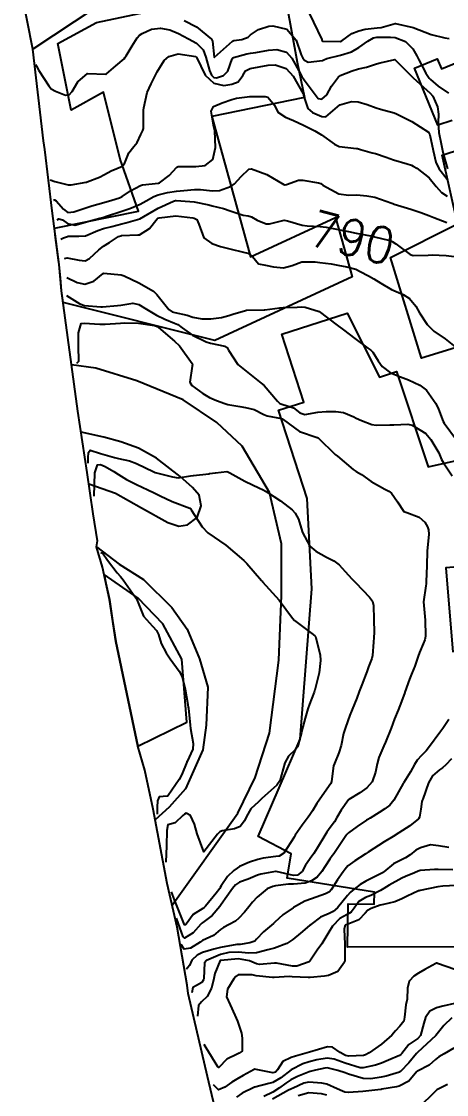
# Model space of a CAD drawing. Header units: metres. Extents: x 318500 to 325275, y 7408834 to 7428799.
# Drawn here: x 321322.1 to 321369.2, y 7423566.7 to 7423685.5 of the extents above; entities that cross this region are included whole.
import ezdxf
from ezdxf.enums import TextEntityAlignment as Align

# ---------------------------------------------------------------- set-up
doc = ezdxf.new("R2010")
doc.units = ezdxf.units.M
doc.header["$MEASUREMENT"] = 0
for name, color, linetype in [('Area', 45, 'Continuous'), ('Cotas', 45, 'Continuous'), ('Curvas de Nivel 1m', 11, 'Continuous'), ('Curvas de Nivel 5m', 15, 'Continuous'), ('Edificações', 30, 'Continuous'), ('Vias Primárias', 230, 'Continuous')]:
    doc.layers.add(name, color=color, linetype=linetype)
doc.styles.add('Style-STANDARD', font='STANDARD.shx')

msp = doc.modelspace()

# ---------------------------------------------------------------- linework, layer by layer
at = {"layer": 'Area'}
msp.add_lwpolyline([(321344.36, 7423561.89), (321342.73, 7423568.75), (321340.59, 7423577.91), (321340.48, 7423578.85), (321339.36, 7423585.29), (321338.26, 7423590.1), (321336.72, 7423598.32), (321335.77, 7423602.64), (321335, 7423605.32), (321332.56, 7423616.91), (321331.86, 7423621.56), (321331.09, 7423625.14), (321330.42, 7423627.39), (321330.53, 7423628.03), (321330.07, 7423631.03), (321329.38, 7423635.62), (321328.37, 7423642.39), (321326.56, 7423655.71), (321326.29, 7423658.65), (321325.5, 7423664.58), (321324.71, 7423671.38), (321324.54, 7423672.32), (321323.36, 7423682.47), (321322.11, 7423688.88)], dxfattribs=at)
at = {"layer": 'Curvas de Nivel 1m', "flags": 128}
for points, elevation in [([(321353.56, 7423687.35), (321354.48, 7423685.46), (321355.39, 7423683.56), (321355.42, 7423683.44), (321355.45, 7423683.39), (321355.5, 7423683.37), (321357.43, 7423683.34), (321357.5, 7423683.35), (321357.54, 7423683.37), (321357.61, 7423683.41), (321358.71, 7423684.2), (321359.52, 7423684.51), (321360.22, 7423684.68), (321361.52, 7423684.83), (321361.99, 7423684.88), (321363.53, 7423685.31), (321363.55, 7423685.31), (321365.52, 7423684.87), (321366.2, 7423684.62), (321367.51, 7423684.09), (321369.02, 7423683.75), (321369.51, 7423683.68)], 784), ([(321323.68, 7423680.77), (321323.78, 7423680.6), (321324.03, 7423680.13), (321325.14, 7423678.42), (321325.42, 7423678.09), (321325.87, 7423677.83), (321326.98, 7423677.38), (321327.42, 7423677.41), (321327.73, 7423677.81), (321328.36, 7423678.88), (321329.45, 7423679.79), (321331.45, 7423679.7), (321331.49, 7423679.72), (321331.53, 7423679.76), (321332.56, 7423680.65), (321333.48, 7423681.41), (321333.62, 7423681.59), (321333.71, 7423681.73), (321334.38, 7423682.84), (321334.93, 7423683.72), (321335.2, 7423684.02), (321335.51, 7423684.23), (321336.53, 7423684.68), (321337.52, 7423684.82), (321338.56, 7423684.61), (321339.51, 7423684.2), (321340.61, 7423683.64), (321341.5, 7423683.15), (321342.26, 7423682.39), (321342.55, 7423681.61), (321342.94, 7423680.13), (321343.18, 7423679.6), (321343.45, 7423679.35), (321343.74, 7423679.3), (321344.51, 7423679.58), (321344.98, 7423680.05), (321345.48, 7423681.42), (321345.53, 7423681.52), (321345.61, 7423681.57), (321347.08, 7423681.96), (321347.48, 7423682.04), (321348.07, 7423682.13), (321349.49, 7423682.36), (321350.43, 7423682.44), (321351.49, 7423682.16), (321352.09, 7423681.48), (321352.85, 7423680.08), (321353.19, 7423679.47), (321353.44, 7423679.1), (321354.67, 7423677.45), (321354.99, 7423677.02), (321355.41, 7423676.93), (321355.95, 7423677.43), (321356.46, 7423678.4), (321357.25, 7423679.41), (321357.36, 7423679.5), (321357.45, 7423679.56), (321358.78, 7423680.08), (321359.46, 7423680.29), (321360.36, 7423680.48), (321361.47, 7423680.85), (321361.85, 7423680.98), (321363.48, 7423681.33), (321365.45, 7423679.39), (321365.54, 7423679.31), (321367.42, 7423677.6), (321367.7, 7423677.28), (321368.22, 7423676.08), (321368.32, 7423675.27), (321368.29, 7423674.37), (321368.37, 7423673.26), (321368.61, 7423672), (321368.76, 7423671.26), (321368.87, 7423670.79), (321369.31, 7423669.25)], 786), ([(321325.29, 7423668.01), (321325.83, 7423667.83), (321327.28, 7423667.47), (321327.62, 7423667.47), (321329.29, 7423667.75), (321329.32, 7423667.75), (321329.39, 7423667.78), (321330.75, 7423668.31), (321331.3, 7423668.61), (321332.04, 7423669.02), (321333.32, 7423669.54), (321333.43, 7423669.62), (321333.49, 7423669.73), (321334.03, 7423671.02), (321334.58, 7423671.72), (321334.92, 7423672.14), (321335.36, 7423673.02), (321335.58, 7423673.49), (321335.64, 7423673.71), (321335.65, 7423675.45), (321335.65, 7423675.71), (321335.67, 7423675.97), (321336.06, 7423677.7), (321336.49, 7423678.64), (321337.02, 7423679.69), (321337.17, 7423679.97), (321337.46, 7423680.45), (321337.94, 7423681.21), (321338.43, 7423681.67), (321339.48, 7423681.95), (321341.45, 7423681.66), (321341.48, 7423681.65), (321341.5, 7423681.61), (321342.47, 7423679.61), (321343.44, 7423678.7), (321344.56, 7423678.46), (321345.44, 7423678.6), (321346.13, 7423678.87), (321346.64, 7423679.56), (321346.95, 7423680.07), (321347.46, 7423680.34), (321348.46, 7423680.54), (321349.47, 7423680.7), (321350.22, 7423680.75), (321351.46, 7423680.35), (321352.21, 7423679.48), (321353.34, 7423677.55), (321353.37, 7423677.47), (321353.38, 7423677.43), (321353.42, 7423677.24), (321353.86, 7423675.92), (321354.35, 7423675.46), (321355.39, 7423675.03), (321355.85, 7423674.98), (321356.38, 7423675.43), (321357.41, 7423676.31), (321358.7, 7423676.68), (321359.41, 7423676.64), (321360.41, 7423676.37), (321361.41, 7423676), (321361.9, 7423675.85), (321363.4, 7423675.43), (321363.66, 7423675.33), (321365.39, 7423674.47), (321367.24, 7423673.28), (321367.37, 7423673.01), (321367.75, 7423671.27), (321368.04, 7423669.98), (321368.35, 7423669.26), (321369.3, 7423668.1)], 787), ([(321325.68, 7423665.75), (321325.77, 7423665.8), (321325.97, 7423665.69), (321326.78, 7423664.77), (321327.25, 7423664.4), (321327.92, 7423664.47), (321329.25, 7423664.91), (321329.9, 7423665.12), (321331.26, 7423665.5), (321332.14, 7423665.75), (321332.97, 7423666.03), (321333.27, 7423666.18), (321334.21, 7423666.78), (321335.29, 7423667.38), (321335.54, 7423667.45), (321337.29, 7423667.66), (321337.31, 7423667.66), (321337.4, 7423667.68), (321338.48, 7423668.48), (321339.32, 7423669.41), (321339.49, 7423669.48), (321341.32, 7423669.49), (321341.45, 7423669.5), (321342.48, 7423669.61), (321343.33, 7423670.25), (321343.61, 7423671.6), (321343.53, 7423673.44), (321343.49, 7423673.6), (321343.38, 7423674.05), (321343.14, 7423675.6), (321343.41, 7423676.14), (321344.37, 7423676.54), (321345.41, 7423676.9), (321345.93, 7423677.05), (321347.42, 7423677.25), (321349.14, 7423677.24), (321349.42, 7423677.16), (321350.17, 7423676.27), (321350.54, 7423675.5), (321351.39, 7423674.97), (321352.27, 7423674.6), (321353.38, 7423674.08), (321354.62, 7423673.45), (321355.36, 7423673), (321356.81, 7423671.95), (321357.34, 7423671.72), (321359.25, 7423671.48), (321359.34, 7423671.47), (321359.68, 7423671.38), (321360.99, 7423671.02), (321361.34, 7423670.93), (321362.52, 7423670.53), (321363.33, 7423670.23), (321364.86, 7423669.78), (321365.32, 7423669.63), (321365.54, 7423669.53), (321365.92, 7423669.3), (321367.3, 7423668.24), (321368.06, 7423667.27), (321368.65, 7423666.63), (321369.28, 7423666.22)], 788), ([(321326.08, 7423663.6), (321326.26, 7423663.71), (321326.65, 7423663.58), (321327.23, 7423663.17), (321328.03, 7423663), (321329.23, 7423663.32), (321329.58, 7423663.43), (321330.8, 7423663.76), (321331.14, 7423663.86), (321331.24, 7423663.89), (321331.43, 7423663.94), (321333.25, 7423664.54), (321334.13, 7423664.84), (321335.26, 7423665.32), (321335.94, 7423665.7), (321336.8, 7423666.16), (321337.27, 7423666.34), (321338.31, 7423666.63), (321339.28, 7423666.77), (321340.1, 7423666.82), (321341.28, 7423666.93), (321341.97, 7423666.93), (321343.28, 7423666.79), (321344.05, 7423666.82), (321345.29, 7423667.28), (321345.48, 7423667.38), (321345.74, 7423667.57), (321346.47, 7423668.39), (321347.31, 7423669.18), (321347.61, 7423669.25), (321349.31, 7423668.6), (321351.2, 7423667.49), (321351.29, 7423667.45), (321351.33, 7423667.45), (321351.48, 7423667.49), (321352.8, 7423667.98), (321353.3, 7423667.99), (321355.04, 7423667.69), (321355.29, 7423667.6), (321355.53, 7423667.44), (321357.28, 7423666.48), (321358.36, 7423666.31), (321359.27, 7423666.35), (321360.38, 7423666.26), (321361.27, 7423666.09), (321363.17, 7423665.42), (321363.26, 7423665.38), (321363.4, 7423665.33), (321365.25, 7423664.78), (321366.37, 7423664.41), (321367.25, 7423664.07), (321367.82, 7423663.84), (321369.24, 7423663.28)], 789), ([(321326.88, 7423659.3), (321327.18, 7423659.39), (321328.51, 7423659.13), (321329.17, 7423659.05), (321329.66, 7423659.29), (321330.17, 7423659.77), (321330.68, 7423660.27), (321331.19, 7423660.67), (321331.89, 7423661.06), (321332.88, 7423661.73), (321333.12, 7423661.82), (321333.21, 7423661.84), (321335.02, 7423661.91), (321335.21, 7423661.94), (321336.31, 7423662.61), (321337.15, 7423663.68), (321337.24, 7423663.76), (321337.37, 7423663.81), (321339.24, 7423664.02), (321341.09, 7423663.79), (321341.24, 7423663.76), (321341.34, 7423663.73), (321341.56, 7423663.63), (321341.76, 7423663.09), (321342.33, 7423661.61), (321343.2, 7423660.96), (321344.16, 7423660.62), (321345.19, 7423660.37), (321346.73, 7423660.01), (321347.19, 7423659.89), (321347.7, 7423659.54), (321348.37, 7423658.73), (321349.17, 7423658.55), (321350.04, 7423658.38), (321351.17, 7423658.26), (321352.11, 7423658.54), (321353.17, 7423658.93), (321354.66, 7423658.93), (321355.17, 7423658.87), (321356.45, 7423658.7), (321357.17, 7423658.57), (321358.17, 7423658.4), (321359.17, 7423658.11), (321359.66, 7423657.87), (321360.58, 7423657.37), (321361.16, 7423657.04), (321361.94, 7423656.56), (321363.14, 7423655.89), (321364.42, 7423655.32), (321365.13, 7423654.88), (321365.83, 7423654.01), (321366.23, 7423653.29), (321367.09, 7423651.98), (321367.83, 7423651.27), (321369.07, 7423650.42), (321370.53, 7423649.24)], 791), ([(321327.15, 7423657.2), (321328.3, 7423656.63), (321329.14, 7423656.45), (321330.12, 7423656.79), (321331.16, 7423657.63), (321331.24, 7423657.68), (321333.16, 7423657.49), (321333.48, 7423657.4), (321335.14, 7423656.6), (321336.75, 7423655.68), (321337.12, 7423655.31), (321338.44, 7423653.66), (321338.83, 7423653.39), (321339.1, 7423653.31), (321340.47, 7423653.02), (321341.09, 7423652.81), (321342.12, 7423652.64), (321343.09, 7423652.62), (321344.3, 7423652.79), (321345.09, 7423653.01), (321345.53, 7423653.13), (321346.96, 7423653.55), (321347.07, 7423653.58), (321347.1, 7423653.59), (321349.01, 7423653.61), (321349.1, 7423653.62), (321350.76, 7423653.84), (321351.11, 7423653.87), (321352.66, 7423653.93), (321353.11, 7423653.94), (321353.56, 7423653.91), (321355.11, 7423653.44), (321357.09, 7423651.93), (321357.79, 7423651.4), (321359.07, 7423650.45), (321360.51, 7423649.37), (321360.83, 7423649.15), (321361.05, 7423648.93), (321361.64, 7423647.96), (321362.08, 7423647.34), (321363.02, 7423646.65), (321364.13, 7423646.2), (321365.01, 7423645.86), (321366.25, 7423645.29), (321366.99, 7423644.72), (321368.04, 7423643.26), (321368.34, 7423642.64), (321368.85, 7423641.25), (321368.95, 7423641.06), (321370.33, 7423639.24)], 792), ([(321327.12, 7423655.2), (321328.59, 7423654.3), (321329.1, 7423654.1), (321330.92, 7423653.94), (321331.1, 7423653.95), (321332.74, 7423654.1), (321333.11, 7423654.15), (321334.45, 7423654.37), (321335.11, 7423654.2), (321335.99, 7423653.69), (321337.09, 7423653.04), (321338.01, 7423652.58), (321339.09, 7423652.16), (321339.44, 7423652), (321339.93, 7423651.64), (321341.07, 7423650.82), (321342.57, 7423650.09), (321343.06, 7423649.94), (321344.66, 7423649.58), (321344.92, 7423649.44), (321345.05, 7423649.14), (321346.11, 7423647.56), (321347.02, 7423646.83), (321348.69, 7423645.52), (321349, 7423645.23), (321350.5, 7423643.5), (321350.74, 7423643.26), (321350.97, 7423643.18), (321352.25, 7423642.77), (321352.96, 7423642.21), (321353.51, 7423642.02), (321354.96, 7423642.3), (321355.9, 7423642.37), (321356.96, 7423642.36), (321357.8, 7423642.25), (321358.95, 7423641.76), (321359.2, 7423641.64), (321359.81, 7423641.38), (321360.94, 7423640.94), (321361.44, 7423640.86), (321362.94, 7423640.88), (321363.37, 7423640.9), (321364.94, 7423640.96), (321365.4, 7423640.85), (321366.93, 7423639.92), (321367.49, 7423639.27), (321368.36, 7423637.8), (321368.6, 7423637.25), (321368.68, 7423637.05), (321368.88, 7423636.67), (321369.85, 7423635.24)], 793), ([(321328.24, 7423647.71), (321328.49, 7423647.93), (321328.44, 7423649.61), (321328.42, 7423651.08), (321328.75, 7423652.11), (321329.08, 7423652.15), (321330.8, 7423652.04), (321331.08, 7423652.04), (321331.38, 7423652.05), (321333.08, 7423652.16), (321333.55, 7423652.19), (321335.08, 7423652.16), (321336.87, 7423651.89), (321337.08, 7423651.8), (321337.16, 7423651.76), (321337.31, 7423651.68), (321339.06, 7423650.17), (321339.64, 7423649.64), (321341.02, 7423647.69), (321341.05, 7423647.62), (321341.06, 7423647.58), (321341.02, 7423647.37), (321340.76, 7423645.62), (321340.99, 7423645.23), (321342.22, 7423644.37), (321342.97, 7423643.92), (321343.73, 7423643.59), (321344.64, 7423643.25), (321344.97, 7423643.15), (321346.32, 7423642.91), (321346.96, 7423642.79), (321347.92, 7423642.57), (321348.96, 7423642.05), (321349.33, 7423641.89), (321350.95, 7423641.59), (321351.02, 7423641.56), (321351.11, 7423641.49), (321352.93, 7423640.16), (321354.87, 7423639.49), (321354.92, 7423639.48), (321355, 7423639.44), (321356.89, 7423637.61), (321357.12, 7423637.41), (321358.88, 7423635.95), (321359.21, 7423635.72), (321359.78, 7423635.38), (321360.86, 7423634.63), (321362.4, 7423633.78), (321362.84, 7423633.56), (321363.14, 7423633.33), (321363.77, 7423632.37), (321364.5, 7423631.31), (321364.81, 7423631.18), (321366.2, 7423630.68), (321366.8, 7423630.13), (321367.1, 7423629.58), (321367.21, 7423629.27), (321367.26, 7423628.79), (321367.12, 7423627.27), (321367.09, 7423626.94), (321367.04, 7423625.28), (321366.98, 7423623.54), (321366.95, 7423623.28), (321366.93, 7423623.06), (321366.68, 7423621.28), (321366.84, 7423619.28), (321366.9, 7423617.54), (321366.87, 7423617.28), (321366.81, 7423617.09), (321366.62, 7423616.63), (321366.22, 7423615.67), (321366.09, 7423615.29), (321365.69, 7423614.18), (321365.34, 7423613.29), (321365.13, 7423612.73), (321364.6, 7423611.3), (321364.59, 7423611.26), (321364.55, 7423611.15), (321364.04, 7423609.79), (321363.85, 7423609.31), (321363.47, 7423608.35), (321363.08, 7423607.32), (321362.47, 7423605.75), (321362.28, 7423605.33), (321361.73, 7423604.06), (321361.52, 7423603.34), (321361.34, 7423602.43), (321360.97, 7423601.35), (321360.4, 7423600.7), (321359.6, 7423600.16), (321358.39, 7423599.41), (321358.36, 7423599.38), (321357.56, 7423598.21), (321357.08, 7423597.4), (321356.8, 7423596.95), (321356.34, 7423596.32), (321355.95, 7423595.8), (321355.73, 7423595.42), (321354.88, 7423594), (321354.52, 7423593.44), (321354.44, 7423593.31), (321354.31, 7423593.12), (321353.61, 7423592.12), (321353.21, 7423591.45), (321352.7, 7423591.03), (321352.27, 7423590.99), (321350.33, 7423591.44), (321350.28, 7423591.44), (321348.65, 7423591.14), (321348.27, 7423591.02), (321347.22, 7423590.58), (321346.26, 7423590.25), (321345.83, 7423589.97), (321345.51, 7423589.55), (321344.23, 7423587.77), (321344.09, 7423587.57), (321343.25, 7423586.55), (321342.2, 7423585.78), (321342.09, 7423585.71), (321342, 7423585.6), (321341.14, 7423584.66), (321340.18, 7423584.04), (321340.03, 7423584.21), (321339.28, 7423586.27)], 794), ([(321330.19, 7423632.98), (321330.21, 7423634.29), (321330.26, 7423635.57), (321330.53, 7423636.46), (321330.88, 7423636.5), (321331.4, 7423636.28), (321332.35, 7423635.74), (321332.86, 7423635.38), (321333.74, 7423634.83), (321334.85, 7423634.27), (321336.11, 7423633.69), (321336.84, 7423633.35), (321337.48, 7423633.02), (321338.82, 7423632.41), (321340.77, 7423631.67), (321340.81, 7423631.65), (321340.85, 7423631.62), (321340.94, 7423631.49), (321342.15, 7423629.61), (321342.78, 7423628.92), (321344.76, 7423627.57), (321346.74, 7423625.88), (321347.08, 7423625.54), (321348.71, 7423623.67), (321348.78, 7423623.59), (321348.84, 7423623.52), (321350.68, 7423621.49), (321352.16, 7423619.47), (321352.39, 7423619.21), (321352.65, 7423619), (321354.29, 7423617.79), (321354.63, 7423617.51), (321354.67, 7423617.48), (321354.7, 7423617.44), (321354.74, 7423617.32), (321355.21, 7423615.43), (321355.24, 7423614.78), (321355.09, 7423613.43), (321354.62, 7423611.51), (321354.6, 7423611.44), (321354.55, 7423611.3), (321354.03, 7423609.95), (321353.86, 7423609.45), (321353.56, 7423608.4), (321353.3, 7423607.45), (321353.13, 7423606.81), (321352.79, 7423605.46), (321352.7, 7423605.22), (321352.46, 7423604.91), (321351.7, 7423604.22), (321351.29, 7423603.48), (321351.11, 7423602.8), (321350.74, 7423601.49), (321350.4, 7423600.98), (321348.76, 7423599.51), (321348.58, 7423599.33), (321348.38, 7423599.14), (321347.52, 7423598.38), (321347.07, 7423597.53), (321346.84, 7423597.05), (321346.34, 7423596.42), (321345.73, 7423596.15), (321344.34, 7423595.92), (321344.09, 7423595.82), (321343.83, 7423595.58), (321342.31, 7423593.6), (321341.57, 7423595.61), (321341.28, 7423596.67), (321340.85, 7423597.62), (321340.36, 7423597.88), (321340.2, 7423597.79), (321339.98, 7423597.63), (321339.15, 7423596.84), (321338.34, 7423596.62), (321338.23, 7423595.98), (321338.17, 7423594.26), (321338.13, 7423592.45)], 796), ([(321330.97, 7423626.66), (321331, 7423626.73), (321331.1, 7423626.71), (321331.65, 7423625.91), (321332.72, 7423624.52), (321333.09, 7423624.1), (321333.37, 7423623.72), (321334.68, 7423621.88), (321334.82, 7423621.7), (321334.99, 7423621.38), (321335.65, 7423619.69), (321336.64, 7423618.58), (321337.07, 7423618.11), (321337.29, 7423617.67), (321337.59, 7423616.69), (321338.14, 7423615.66), (321338.59, 7423614.98), (321339.61, 7423613.63), (321339.93, 7423612.99), (321340.24, 7423611.62), (321340.53, 7423610.13), (321340.6, 7423609.62), (321340.62, 7423609.52), (321340.8, 7423607.62), (321340.85, 7423607.25), (321341.16, 7423605.61), (321341.1, 7423604.97), (321340.47, 7423603.62), (321340.46, 7423603.6), (321340.44, 7423603.55), (321339.87, 7423602.17), (321339.61, 7423601.63), (321338.39, 7423599.85), (321338.26, 7423599.79), (321337.37, 7423599.69), (321337.18, 7423599.26), (321337.15, 7423598.54), (321337.14, 7423597.79)], 797), ([(321369.49, 7423608.25), (321368.8, 7423607.25), (321368.49, 7423606.81), (321367.34, 7423605.27), (321366.95, 7423604.79), (321366.45, 7423604.28), (321365.97, 7423603.76), (321365.68, 7423603.29), (321365.24, 7423602.48), (321364.48, 7423601.3), (321364.45, 7423601.25), (321364.41, 7423601.16), (321363.38, 7423599.32), (321362.93, 7423598.78), (321362.38, 7423598.36), (321361.75, 7423597.96), (321360.76, 7423597.35), (321360.51, 7423597.2), (321360.36, 7423597.1), (321359.3, 7423596.42), (321358.34, 7423595.73), (321358.18, 7423595.54), (321358.07, 7423595.38), (321357.55, 7423594.61), (321356.72, 7423593.4), (321356.55, 7423593.16), (321356.3, 7423592.8), (321355.75, 7423591.96), (321355.41, 7423591.42), (321354.89, 7423590.82), (321354.26, 7423590.42), (321353.56, 7423590.15), (321352.26, 7423590.03), (321351.69, 7423590.04), (321350.26, 7423589.86), (321349.96, 7423589.79), (321349.36, 7423589.5), (321348.24, 7423588.6), (321347.71, 7423588.05), (321347.3, 7423587.53), (321346.82, 7423586.94), (321346.21, 7423586.26), (321345.82, 7423585.93), (321345.14, 7423585.56), (321344.51, 7423585.25), (321344.19, 7423585), (321343.4, 7423584.36), (321342.17, 7423583.78), (321342.07, 7423583.71), (321341.92, 7423583.6), (321340.84, 7423582.94), (321340.16, 7423582.83), (321339.82, 7423583.36)], 793), ([(321369.77, 7423603.91), (321369.15, 7423603.24), (321368.76, 7423602.92), (321368.43, 7423602.7), (321367.66, 7423602.02), (321367.24, 7423601.27), (321366.58, 7423599.46), (321366.52, 7423599.28), (321366.5, 7423599.17), (321366.38, 7423598.33), (321366.21, 7423597.44), (321366.11, 7423597.28), (321365.14, 7423596.5), (321364.34, 7423595.96), (321363.94, 7423595.71), (321363.3, 7423595.32), (321362.32, 7423594.71), (321360.52, 7423593.56), (321360.31, 7423593.43), (321360.27, 7423593.4), (321360.2, 7423593.36), (321359.05, 7423592.62), (321358.29, 7423592.05), (321357.98, 7423591.69), (321357.76, 7423591.39), (321357.15, 7423590.51), (321356.43, 7423589.41), (321356.25, 7423589.2), (321355.8, 7423588.97), (321354.24, 7423588.42), (321353.53, 7423588.15), (321352.28, 7423587.46), (321352.25, 7423587.44), (321352.23, 7423587.42), (321351.07, 7423586.62), (321350.21, 7423585.84), (321350.04, 7423585.66), (321349.84, 7423585.5), (321348.95, 7423584.74), (321348.18, 7423583.94), (321347.96, 7423583.74), (321347.43, 7423583.53), (321346.36, 7423583.35), (321346.17, 7423583.35), (321345.97, 7423583.35), (321344.16, 7423583.03), (321343.42, 7423582.84), (321342.16, 7423582.47), (321341.57, 7423582.19), (321341, 7423581.61), (321340.73, 7423581.02), (321340.54, 7423580.82), (321340.43, 7423580.75), (321340.39, 7423580.59)], 792), ([(321369.47, 7423594.09), (321368.33, 7423594.28), (321367.45, 7423594.39), (321366.32, 7423594.07), (321365.81, 7423593.79), (321365.19, 7423593.29), (321364.67, 7423592.93), (321364.3, 7423592.76), (321363.33, 7423592.28), (321362.28, 7423591.4), (321362.24, 7423591.37), (321362.18, 7423591.33), (321360.27, 7423590.37), (321359.64, 7423589.99), (321358.84, 7423589.37), (321358.53, 7423589.1), (321358.24, 7423588.77), (321357.14, 7423587.4), (321356.64, 7423586.99), (321356.22, 7423586.77), (321355.26, 7423586.38), (321354.2, 7423585.58), (321354.13, 7423585.51), (321354.04, 7423585.44), (321353.04, 7423584.6), (321352.18, 7423583.89), (321351.51, 7423583.47), (321350.16, 7423582.96), (321349.42, 7423582.76), (321348.16, 7423582.44), (321347.28, 7423582.41), (321346.16, 7423582.52), (321345.09, 7423582.48), (321344.16, 7423582.26), (321342.61, 7423581.59), (321342.4, 7423581.34), (321342.32, 7423579.6), (321342.29, 7423579.43), (321342.11, 7423579.13), (321341.51, 7423578.8), (321341.12, 7423578.58), (321341, 7423578)], 791), ([(321370.27, 7423589.88), (321368.82, 7423589.8), (321368.26, 7423589.73), (321366.31, 7423589.33), (321366.26, 7423589.32), (321366.23, 7423589.31), (321366.12, 7423589.28), (321364.85, 7423588.7), (321364.25, 7423588.4), (321363.49, 7423588.06), (321362.24, 7423587.78), (321361.87, 7423587.7), (321360.88, 7423587.35), (321360.45, 7423587.13), (321360.22, 7423586.82), (321359.5, 7423586.08), (321358.2, 7423585.58), (321358.06, 7423585.52), (321357.95, 7423585.38), (321357.86, 7423585.05), (321357.94, 7423583.38), (321357.96, 7423581.58), (321357.93, 7423581.38), (321357.18, 7423580.35), (321356.13, 7423579.92), (321355.69, 7423579.85), (321354.12, 7423579.7), (321353.87, 7423579.7), (321352.12, 7423579.78), (321351.79, 7423579.8), (321350.12, 7423579.7), (321349.92, 7423579.69), (321348.13, 7423579.9), (321347.67, 7423579.98), (321346.13, 7423579.98), (321345.86, 7423579.81), (321345.64, 7423579.55), (321344.94, 7423578.39), (321344.82, 7423577.56), (321345.23, 7423576.69), (321345.77, 7423575.54), (321346.06, 7423574.87), (321346.49, 7423573.54), (321346.59, 7423572.98), (321346.57, 7423571.53), (321346.24, 7423571.31), (321346.02, 7423571.22), (321344.89, 7423570.67), (321343.99, 7423569.72), (321343.87, 7423569.81), (321342.58, 7423571.9), (321342.35, 7423572.27)], 789), ([(321370.14, 7423580.57), (321368.23, 7423581.25), (321368.15, 7423581.28), (321368.12, 7423581.28), (321368.04, 7423581.25), (321366.83, 7423580.58), (321366.13, 7423580.18), (321365.58, 7423579.83), (321365.07, 7423579.29), (321364.9, 7423578.51), (321364.84, 7423577.29), (321364.72, 7423576.66), (321364.58, 7423575.29), (321364.48, 7423574.88), (321364.06, 7423574.31), (321363.57, 7423573.78), (321363.17, 7423573.31), (321362.03, 7423572.32), (321360.66, 7423571.35), (321360.24, 7423571.13), (321360.02, 7423571.08), (321358.39, 7423571), (321358.02, 7423571.08), (321357.42, 7423571.39), (321356.6, 7423571.97), (321356.03, 7423572.03), (321354.02, 7423571.44), (321352.49, 7423570.98), (321352.01, 7423570.84), (321351.08, 7423570.4), (321350.48, 7423569.48), (321350.25, 7423569.22), (321349.98, 7423569.13), (321348.13, 7423569.52), (321347.99, 7423569.56), (321347.96, 7423569.55), (321347.9, 7423569.52), (321346.67, 7423568.84), (321345.97, 7423568.46), (321345.41, 7423568.11), (321344.67, 7423567.56), (321343.96, 7423567.26), (321343.4, 7423567.83)], 788), ([(321370.09, 7423576.81), (321368.8, 7423576.53), (321368.09, 7423576.33), (321367.38, 7423575.96), (321366.9, 7423575.27), (321366.7, 7423574.63), (321366.32, 7423573.28), (321366.04, 7423572.96), (321365.04, 7423572.28), (321364.25, 7423571.3), (321364.15, 7423571.16), (321364.02, 7423571.06), (321362.79, 7423570.54), (321362, 7423570.21), (321361.35, 7423569.99), (321359.99, 7423569.68), (321359.65, 7423569.71), (321358, 7423570.21), (321356.76, 7423570.65), (321356.01, 7423570.77), (321354.86, 7423570.57), (321354, 7423570.36), (321353.31, 7423570.13), (321351.99, 7423569.46), (321350.85, 7423568.6), (321349.97, 7423568.09), (321349.51, 7423567.95), (321347.96, 7423567.56), (321347.93, 7423567.55), (321347.88, 7423567.52), (321346.59, 7423566.9), (321345.95, 7423566.44)], 787), ([(321369.82, 7423575.22), (321368.92, 7423574.38), (321368.04, 7423573.29), (321368.03, 7423573.26), (321366.02, 7423571.4), (321365.96, 7423571.34), (321365.9, 7423571.28), (321365.03, 7423570.26), (321364.11, 7423569.3), (321364.05, 7423569.24), (321363.99, 7423569.21), (321362.52, 7423568.78), (321361.98, 7423568.67), (321360.84, 7423568.48), (321359.98, 7423568.53), (321358.36, 7423569), (321357.99, 7423569.13), (321357.17, 7423569.39), (321355.99, 7423569.68), (321355.74, 7423569.67), (321354.69, 7423569.43), (321354.12, 7423569.3), (321353.99, 7423569.26), (321352.7, 7423568.73), (321351.97, 7423568.36), (321351.43, 7423568), (321350.72, 7423567.48), (321349.96, 7423567.01), (321348.98, 7423566.53)], 786), ([(321369.34, 7423567.86), (321368.16, 7423567.25), (321367.96, 7423567.09), (321366.11, 7423565.28)], 784), ([(321355.95, 7423566.68), (321355.36, 7423566.83), (321353.95, 7423566.92), (321352.79, 7423566.61)], 784)]:
    msp.add_lwpolyline(points, dxfattribs=dict(at, elevation=elevation))
at = {"layer": 'Curvas de Nivel 5m', "flags": 128}
for points, elevation in [([(321340.15, 7423685.64), (321341.52, 7423684.94), (321343.18, 7423683.6), (321343.28, 7423683.38), (321343.47, 7423681.6), (321343.48, 7423681.58), (321343.51, 7423681.6), (321345.5, 7423683.36), (321345.64, 7423683.43), (321346.54, 7423683.56), (321347.24, 7423683.81), (321347.51, 7423684.05), (321348.38, 7423684.67), (321349.52, 7423685.03), (321349.96, 7423685.08), (321351.52, 7423684.71), (321352.57, 7423683.48), (321353.12, 7423681.84), (321353.3, 7423681.47), (321353.48, 7423681.25), (321353.89, 7423681.04), (321355.48, 7423681.24), (321355.62, 7423681.3), (321355.97, 7423681.43), (321357.48, 7423681.8), (321358.68, 7423682.2), (321359.49, 7423682.65), (321360.5, 7423683.38), (321361.14, 7423683.73), (321361.51, 7423683.8), (321363.02, 7423683.82), (321363.51, 7423683.79), (321364.69, 7423683.32), (321365.49, 7423682.53), (321365.92, 7423681.74), (321366.14, 7423681.3), (321366.91, 7423679.83), (321367.29, 7423679.28), (321367.45, 7423679.11), (321368.31, 7423678.4), (321369.43, 7423677.6)], 785), ([(321326.48, 7423661.45), (321326.76, 7423661.61), (321327.21, 7423661.75), (321327.26, 7423661.76), (321328.46, 7423661.79), (321329.18, 7423661.81), (321329.21, 7423661.81), (321330.57, 7423662.41), (321331.22, 7423662.62), (321332.12, 7423662.85), (321333.23, 7423663.15), (321333.7, 7423663.26), (321335.24, 7423663.71), (321337.25, 7423664.87), (321338.98, 7423665.65), (321339.18, 7423665.73), (321339.26, 7423665.74), (321340.79, 7423665.63), (321341.26, 7423665.58), (321342.89, 7423665.24), (321343.26, 7423665.15), (321344.5, 7423664.83), (321345.25, 7423664.58), (321346.69, 7423664.11), (321347.24, 7423664.02), (321347.61, 7423663.91), (321348.22, 7423663.54), (321349.23, 7423663.15), (321349.62, 7423663.13), (321350.94, 7423663.49), (321351.24, 7423663.55), (321351.6, 7423663.49), (321353.23, 7423663.01), (321353.79, 7423662.91), (321355.23, 7423662.85), (321355.89, 7423662.77), (321357.23, 7423662.51), (321358.34, 7423662.28), (321359.22, 7423662.1), (321360.78, 7423661.8), (321361.22, 7423661.72), (321362.79, 7423661.34), (321363.11, 7423661.23), (321363.21, 7423661.18), (321363.62, 7423660.91), (321365.19, 7423659.74), (321365.53, 7423659.65), (321367.19, 7423659.69), (321367.63, 7423659.71), (321369.19, 7423659.64), (321370.99, 7423659.43)], 790), ([(321329.51, 7423636.64), (321329.52, 7423637.24), (321329.54, 7423637.83), (321329.74, 7423638.1), (321330.89, 7423637.7), (321332.41, 7423637.26), (321332.88, 7423637.15), (321334.07, 7423636.9), (321334.88, 7423636.61), (321336.77, 7423635.68), (321336.87, 7423635.64), (321336.93, 7423635.62), (321338.86, 7423635.13), (321339.49, 7423635.01), (321340.86, 7423635.23), (321341.19, 7423635.29), (321342.87, 7423635.48), (321342.97, 7423635.5), (321343.63, 7423635.59), (321344.87, 7423635.71), (321344.99, 7423635.69), (321345.2, 7423635.57), (321346.86, 7423634.64), (321348.49, 7423633.88), (321348.84, 7423633.72), (321349.25, 7423633.51), (321350.82, 7423632.48), (321352.1, 7423631.47), (321352.45, 7423631.11), (321352.8, 7423630.46), (321353.12, 7423629.46), (321353.25, 7423628.98), (321354.06, 7423627.45), (321354.75, 7423626.9), (321355.92, 7423626.25), (321356.74, 7423625.82), (321357.31, 7423625.4), (321357.98, 7423624.65), (321358.71, 7423623.84), (321359.17, 7423623.38), (321360.69, 7423621.82), (321361.02, 7423621.35), (321361.14, 7423620.88), (321361.17, 7423619.35), (321361.19, 7423617.91), (321361.17, 7423617.35), (321361.14, 7423616.84), (321361.01, 7423615.35), (321360.93, 7423615.02), (321360.58, 7423614.08), (321360.38, 7423613.55), (321360.31, 7423613.36), (321359.82, 7423612.1), (321359.55, 7423611.37), (321359.27, 7423610.64), (321358.78, 7423609.38), (321358.7, 7423609.2), (321358.51, 7423608.75), (321358.01, 7423607.39), (321357.82, 7423606.73), (321357.53, 7423605.39), (321357.29, 7423604.56), (321356.79, 7423603.4), (321356.71, 7423603.13), (321356.49, 7423601.41), (321356.41, 7423601.19), (321355.18, 7423599.43), (321354.85, 7423598.97), (321354.37, 7423598.17), (321354.09, 7423597.72), (321353.88, 7423597.44), (321353.23, 7423596.57), (321352.46, 7423595.46), (321352.41, 7423595.38), (321352.33, 7423595.25), (321351.18, 7423593.48), (321350.67, 7423593.12), (321350.3, 7423593.08), (321348.89, 7423592.92), (321348.3, 7423592.78), (321347.37, 7423592.46), (321346.29, 7423591.98), (321346.01, 7423591.82), (321345.66, 7423591.55), (321344.96, 7423590.87), (321344.25, 7423589.83), (321344.15, 7423589.67), (321344.09, 7423589.57), (321343.69, 7423589.03), (321342.51, 7423587.6), (321342.38, 7423587.45), (321342.23, 7423587.35), (321341.14, 7423586.69), (321340.38, 7423585.62), (321340.3, 7423585.52), (321340.2, 7423585.52), (321339.07, 7423588.31), (321338.74, 7423589.18)], 795), ([(321369.9, 7423591.61), (321368.29, 7423591.64), (321367.9, 7423591.64), (321366.28, 7423591.55), (321366.08, 7423591.48), (321365.68, 7423591.29), (321364.69, 7423590.88), (321364.27, 7423590.7), (321362.85, 7423589.91), (321362.26, 7423589.55), (321361.9, 7423589.34), (321360.82, 7423588.78), (321360.25, 7423588.57), (321359.49, 7423588.11), (321358.99, 7423587.37), (321358.67, 7423586.93), (321358.22, 7423586.68), (321357.38, 7423586.22), (321356.59, 7423585.4), (321356.19, 7423584.73), (321355.42, 7423583.42), (321354.89, 7423582.71), (321354.15, 7423581.62), (321354.08, 7423581.51), (321353.98, 7423581.44), (321352.64, 7423580.96), (321352.14, 7423580.95), (321350.37, 7423581.27), (321350.15, 7423581.28), (321348.51, 7423581.15), (321348.15, 7423581.22), (321347.37, 7423581.53), (321346.15, 7423581.76), (321344.17, 7423581.59), (321344.15, 7423581.58), (321344.13, 7423581.57), (321343.56, 7423580.14), (321343.44, 7423579.58), (321343.17, 7423578.51), (321342.71, 7423577.59), (321342.08, 7423577), (321341.75, 7423576.6), (321341.61, 7423575.41)], 790), ([(321370.03, 7423571.87), (321368.95, 7423571.24), (321368.35, 7423570.91), (321368.01, 7423570.62), (321367.28, 7423569.98), (321365.99, 7423569.33), (321365.96, 7423569.31), (321365.94, 7423569.28), (321365.04, 7423568.23), (321363.97, 7423567.67), (321363.67, 7423567.6), (321362.06, 7423567.33), (321361.96, 7423567.31), (321361.94, 7423567.31), (321359.96, 7423567.09), (321358.36, 7423566.97), (321357.96, 7423567.02), (321357.69, 7423567.12), (321357.11, 7423567.39), (321355.97, 7423567.88), (321355.4, 7423567.99), (321353.97, 7423568.1), (321353.42, 7423567.99), (321352.21, 7423567.46), (321352.03, 7423567.38), (321351.96, 7423567.34), (321351.71, 7423567.22), (321349.95, 7423566.21)], 785)]:
    msp.add_lwpolyline(points, dxfattribs=dict(at, elevation=elevation))
at = {"layer": 'Edificações'}
for points in [[(321350.37, 7423693.59), (321352.68, 7423681.06), (321353.49, 7423677.14), (321343.22, 7423675.01), (321347.5, 7423659.48), (321356.91, 7423663.86), (321358.77, 7423657.29), (321343.53, 7423650.23), (321326.74, 7423654.42), (321326.56, 7423655.71), (321326.43, 7423657.18), (321326.29, 7423658.65), (321326.23, 7423659.12), (321325.9, 7423661.62), (321325.76, 7423662.65), (321335.07, 7423664.54), (321333.04, 7423670.3), (321331.21, 7423677.73), (321327.61, 7423675.72), (321326.13, 7423683.09), (321330.42, 7423685.44), (321339.89, 7423687.43)], [(321369.86, 7423674.6), (321368.25, 7423674.08), (321365.68, 7423680.37), (321368.2, 7423681.4), (321368.65, 7423680.32), (321374.74, 7423682.8)], [(321376.8, 7423651.44), (321366.46, 7423648.26), (321363.02, 7423659.42), (321370.42, 7423663.14), (321368.72, 7423670.74), (321370.89, 7423671.44)], [(321373.79, 7423583.08), (321358.26, 7423583.07), (321358.33, 7423587.87), (321361.21, 7423587.82), (321361.23, 7423589.13), (321351.56, 7423590.68), (321352, 7423593.4), (321348.33, 7423595.31), (321352.99, 7423606.08), (321354.31, 7423622.72), (321353.77, 7423632.73), (321350.6, 7423642.5), (321353.42, 7423643.41), (321350.98, 7423650.92), (321358.2, 7423653.27), (321361.79, 7423646.17), (321363.66, 7423646.79), (321367.19, 7423636.24), (321385.69, 7423640.37)], [(321390.08, 7423626.82), (321369.13, 7423625.04), (321369.92, 7423615.72)]]:
    msp.add_lwpolyline(points, dxfattribs=at)
msp.add_lwpolyline([(321335, 7423605.32), (321340.43, 7423607.98), (321339.88, 7423614.94), (321337.79, 7423618.87), (321335.05, 7423621.7), (321331.27, 7423624.32), (321331.48, 7423623.35), (321331.86, 7423621.56), (321332.21, 7423619.23), (321332.56, 7423616.91), (321333.78, 7423611.11)], close=True, dxfattribs=at)
at = {"layer": 'Vias Primárias'}
msp.add_lwpolyline([(321364.94, 7423500), (321391.43, 7423514), (321398.94, 7423518.19, 0.231598), (321406.02, 7423528.37, -0.15901), (321412.54, 7423541.27, -0.011715), (321429.68, 7423557.7, 0.042612), (321443, 7423572.15, 0.055489), (321451.72, 7423586.41, 0.014773), (321459.52, 7423604.42, 0.158147), (321460.58, 7423620.72, 0.095119), (321453.14, 7423636.6, -0.014934), (321440.74, 7423654.8, 0.016887), (321426.92, 7423674.92, -0.017486), (321416.57, 7423690.02, -0.079269), (321411.48, 7423701.83, -0.060787), (321409.63, 7423716.17, 0.453559), (321403.89, 7423721.13, 0.031126), (321376.12, 7423715.46, 0.10897), (321362.65, 7423708.45), (321323.36, 7423682.47)], format="xyb", dxfattribs=at)
for points in [[(321338.81, 7423587.69), (321346.09, 7423597.91), (321348, 7423601.83), (321349.61, 7423606.76), (321350.62, 7423614.84), (321350.92, 7423621.98), (321350.92, 7423627.71), (321349.61, 7423633.39), (321346.59, 7423638.52), (321343.77, 7423641.13), (321340.04, 7423643.65), (321334.9, 7423645.76), (321330.37, 7423647.17), (321327.67, 7423647.53)], [(321329.57, 7423634.34), (321332.52, 7423633.32), (321335.43, 7423631.7), (321338.35, 7423630.09), (321339.54, 7423629.67), (321340.51, 7423629.82), (321341.59, 7423630.64), (321342.02, 7423631.92), (321341.79, 7423633.1), (321341.08, 7423633.94), (321339.69, 7423635.17), (321337.08, 7423637.19), (321335.09, 7423638.29), (321333.12, 7423639.01), (321331.25, 7423639.52), (321328.72, 7423640.08)], [(321330.42, 7423627.39), (321332.94, 7423625.47), (321335.63, 7423623.75), (321338.78, 7423620.67), (321340.47, 7423618.26), (321341.83, 7423614.97), (321342.76, 7423611.83), (321342.6, 7423607.65), (321342.2, 7423604.92), (321340.31, 7423600.58), (321338.5, 7423598.54), (321336.94, 7423597.16)]]:
    msp.add_lwpolyline(points, dxfattribs=at)

# ---------------------------------------------------------------- texts
at = {"layer": 'Cotas', "style": 'Style-STANDARD'}
msp.add_text('790', height=4, rotation=345.7796, dxfattribs=at).set_placement((321358.78, 7423661.6, 790), align=Align.MIDDLE_CENTER)

doc.saveas('drawing.dxf')
